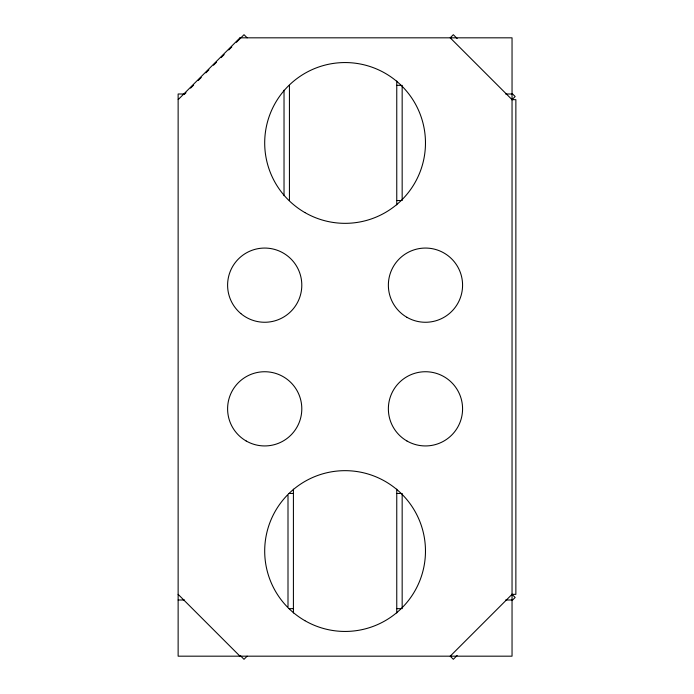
<?xml version="1.0" encoding="UTF-8"?>
<svg xmlns="http://www.w3.org/2000/svg" width="694" height="694" viewBox="0 0 694 694"><rect width="100%" height="100%" fill="white"/><g stroke="black" fill="none" stroke-linecap="round" stroke-linejoin="round"><path stroke-width="1.04" d="M184.465 94.245L185.992 92.718M190.572 88.138L193.626 85.084M198.206 80.504L201.26 77.45M205.84 72.87L208.894 69.816M213.474 65.236L216.528 62.182M221.108 57.602L224.162 54.548M228.742 49.968L231.796 46.914M236.376 42.334L244.01 34.7L247.133 37.823M247.133 656.177L244.01 659.3L240.211 655.5M457.146 655.483L453.329 659.3L450.206 656.177L512.042 594.342L515.165 597.465L512.111 600.518M396.76 85.345L401.089 85.345M184.526 93.994L178.132 93.994L178.132 99.398M505.648 93.994L512.042 93.994M511.599 99.658L515.868 99.658L515.868 594.342L511.599 594.342M396.76 200.54L401.089 200.54M289.086 493.46L293.415 493.46M396.76 493.46L401.089 493.46M178.132 600.006L184.526 600.006M505.648 600.006L512.042 600.006M289.086 608.655L293.415 608.655M396.76 608.655L401.089 608.655M457.146 38.517L453.329 34.7L450.206 37.823L512.042 99.658L515.165 96.535L512.111 93.482M178.132 594.342L239.968 656.177M402.164 85.345L402.164 200.54M402.164 493.46L402.164 608.655M396.76 81.025L396.76 204.86M396.76 489.14L396.76 612.976M293.415 489.14L293.415 612.976M289.433 85.345L289.433 200.54M288.001 495.421L288.001 606.695M284.028 90.185L284.028 195.699M239.968 37.823L178.132 99.658L178.132 656.177L512.042 656.177L512.042 37.823L239.968 37.823M304.892 620.67A80.383 80.383 0 0 0 425.474 551.053A80.383 80.383 0 0 0 304.892 481.436A80.383 80.383 0 0 0 304.892 620.67M240.853 313.584A37.103 37.103 0 0 0 301.239 291.61A37.103 37.103 0 0 0 252.009 250.3A37.103 37.103 0 0 0 240.853 313.584M406.918 317.297A37.103 37.103 0 0 0 462.577 285.165A37.103 37.103 0 0 0 406.918 253.032A37.103 37.103 0 0 0 406.918 317.297M406.918 440.968A37.103 37.103 0 0 0 462.577 408.835A37.103 37.103 0 0 0 406.918 376.703A37.103 37.103 0 0 0 406.918 440.968M246.153 440.968A37.103 37.103 0 0 0 301.803 408.835A37.103 37.103 0 0 0 246.153 376.703A37.103 37.103 0 0 0 246.153 440.968M304.892 212.564A80.383 80.383 0 0 0 425.474 142.947A80.383 80.383 0 0 0 304.892 73.33A80.383 80.383 0 0 0 304.892 212.564"/></g></svg>
